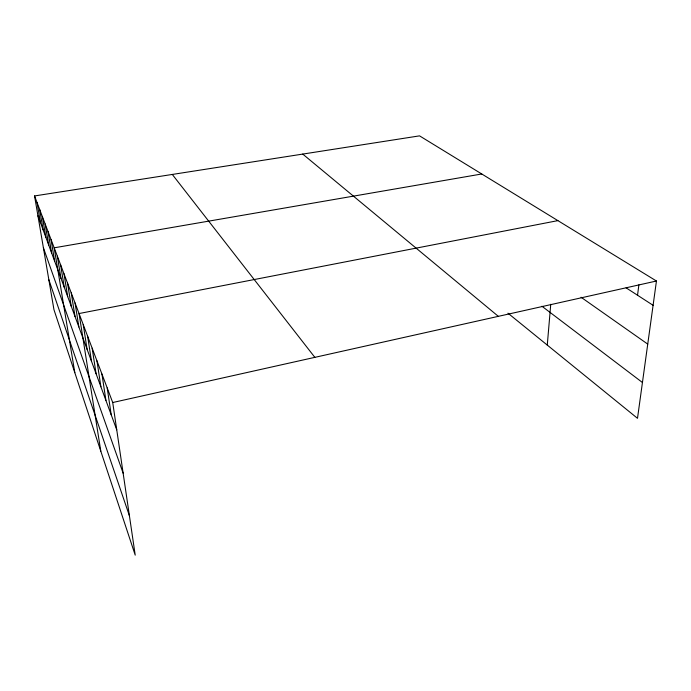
<?xml version="1.0" encoding="UTF-8"?>
<svg xmlns="http://www.w3.org/2000/svg" width="691" height="691" viewBox="0 0 691 691"><rect width="100%" height="100%" fill="white"/><g stroke="black" fill="none" stroke-linecap="round" stroke-linejoin="round"><path stroke-width="1.04" d="M547.272 345.085L550.753 304.282M637.534 295.238L638.881 284.839M34.55 195.942L112.719 402.525L135.22 555.141L53.958 309.68L34.55 195.942L419.541 135.859L656.45 281.012L637.499 418.314L507.954 313.178M112.719 402.525L656.45 281.012M557.887 220.628L79.05 313.541L100.8 451.171M481.757 173.985L54.183 247.819L74.818 372.682M626.115 287.845L653.099 305.31M581.053 297.242L647.743 344.109M541.934 306.243L642.449 382.503M302.744 154.084L498.341 316.348M172.292 174.443L314.846 357.351M37.945 215.817L116.744 429.837M43.395 247.775L123.136 473.188M48.836 279.674L129.407 515.745M42.358 216.585L45.856 237.298M39.663 209.459L43.127 229.887M37.064 202.584L40.493 222.735M48.05 231.623L51.609 252.941M45.157 223.962L48.681 244.977M51.056 239.57L54.649 261.198M60.601 264.774L64.289 287.378M57.327 256.136L60.989 278.404M63.995 273.757L67.727 296.698M71.216 292.829L75.008 316.469M67.528 283.103L71.294 306.381M75.051 302.969L78.869 326.973M83.231 324.58L87.109 349.344M87.593 336.111L91.506 361.281M92.153 348.169L96.092 373.745M96.939 360.806L100.895 386.796M101.94 374.038L105.93 400.46M107.2 387.927L111.208 414.799"/></g></svg>
